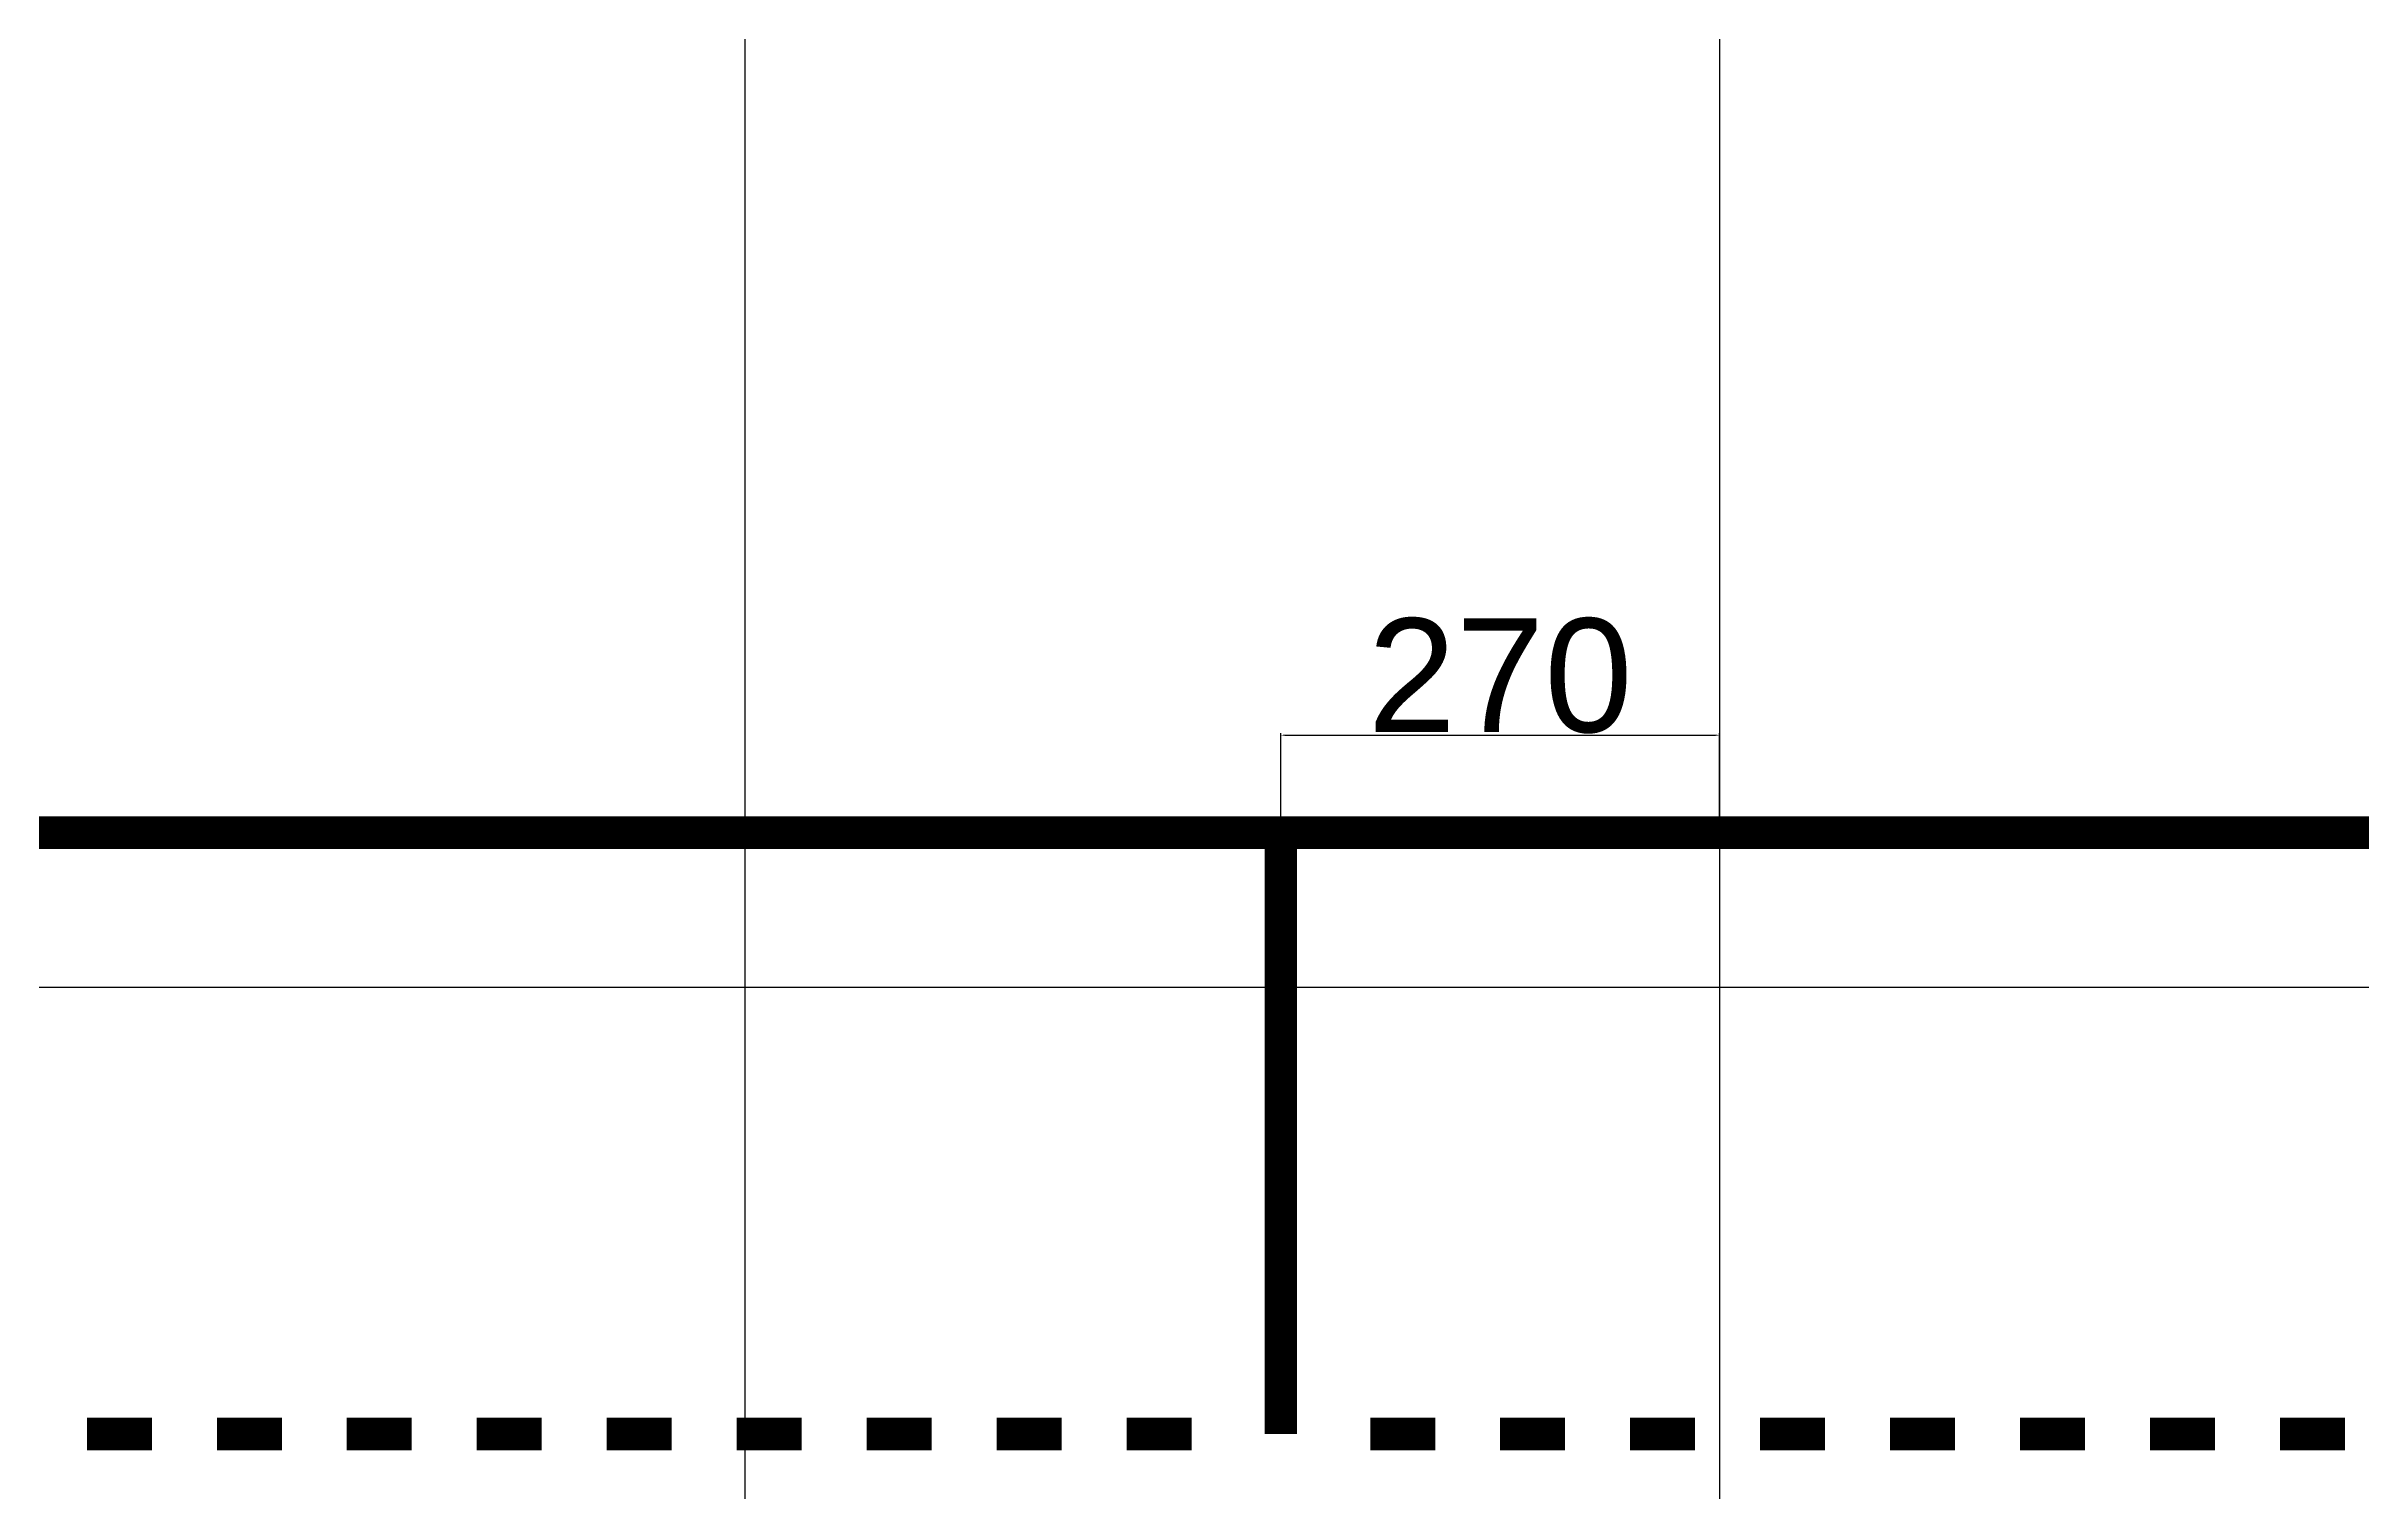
# Model space of a CAD drawing. Header units: millimetres. Extents: x 0 to 6090, y -6000 to 101.
# Drawn here: x 1370 to 2795, y -5111 to -4221 of the extents above; entities that cross this region are included whole.
import ezdxf

# ---------------------------------------------------------------- set-up
doc = ezdxf.new("R2010")
doc.units = ezdxf.units.MM
doc.layers.add('high_way', color=7, linetype='Continuous', lineweight=40)
doc.styles.get("Standard").update_dxf_attribs({"font": 'arial.ttf'})
doc.dimstyles.new('ISO-25', dxfattribs={"dimtxt": 2.5, "dimasz": 2.5, "dimexe": 1.25, "dimexo": 0.625, "dimtad": 1, "dimtxsty": 'Standard', "dimcen": 2.5, "dimadec": 0, "dimazin": 0, "dimtfac": 1, "dimtmove": 0, "dimatfit": 3, "dimfxl": 1, "dimarcsym": 0})

# ---------------------------------------------------------------- blocks, each defined once
blk = doc.blocks.new('*U1')
at = {"layer": 'Defpoints'}
blk.add_line((0, 3000), (0, -3000), dxfattribs=at)
blk = doc.blocks.new('*U2')
at = {"layer": 'Defpoints', "color": 0, "linetype": 'ByBlock', "lineweight": -2, "transparency": 16777216}
for p in [(1800, 20), (1800, 10), (2400, 20), (2400, 10), (1800, 0), (2400, 0)]:
    blk.add_blockref('*U1', p, dxfattribs=at)
blk = doc.blocks.new('*U3')
at = {"layer": 'Defpoints'}
blk.add_line((-3000, 0), (3000, 0), dxfattribs=at)
blk = doc.blocks.new('*U4')
at = {"layer": 'Defpoints', "color": 0, "linetype": 'ByBlock', "lineweight": -2, "transparency": 16777216}
for p in [(0, 1200), (10, 1200), (20, 1200), (30, 1200), (40, 1200), (50, 1200), (60, 1200), (70, 1200), (80, 1200), (90, 1200)]:
    blk.add_blockref('*U3', p, dxfattribs=at)
blk = doc.blocks.new('*D48')
at = {"layer": 'Defpoints', "color": 0, "lineweight": -2, "transparency": 16777216}
for p, q in [((2130, -4704.4), (2130, -4643.7)), ((2132.5, -4645), (2397.5, -4645)), ((2400, -4704.4), (2400, -4643.7))]:
    blk.add_line(p, q, dxfattribs=at)
at = {"layer": 'Defpoints', "color": 0, "transparency": 16777216}
for p in [(2400, -4645), (2130, -4705), (2400, -4705)]:
    blk.add_point(p, dxfattribs=at)
for points in [[(2132.5, -4644.6), (2132.5, -4645.4), (2130, -4645)], [(2397.5, -4644.6), (2397.5, -4645.4), (2400, -4645)]]:
    blk.add_solid(points, dxfattribs=at)
at = {"layer": 'Defpoints', "color": 0, "transparency": 16777216, "insert": (2265, -4608.6), "char_height": 2.5, "attachment_point": 5}
blk.add_mtext('{\\H28x;270}', dxfattribs=at)

msp = doc.modelspace()

# ---------------------------------------------------------------- linework, layer by layer
at = {"layer": 'high_way', "const_width": 20}
for points in [[(1345, -5075), (1345, -4705), (2130, -4705)], [(2130, -4705), (2915, -4705), (2915, -5075)], [(2130, -4705), (2130, -5075)], [(1395, -5075), (1435, -5075)], [(1475, -5075), (1515, -5075)], [(1555, -5075), (1595, -5075)], [(1635, -5075), (1675, -5075)], [(1715, -5075), (1755, -5075)], [(1795, -5075), (1835, -5075)], [(1875, -5075), (1915, -5075)], [(1955, -5075), (1995, -5075)], [(2035, -5075), (2075, -5075)], [(2225, -5075), (2185, -5075)], [(2305, -5075), (2265, -5075)], [(2385, -5075), (2345, -5075)], [(2465, -5075), (2425, -5075)], [(2545, -5075), (2505, -5075)], [(2625, -5075), (2585, -5075)], [(2705, -5075), (2665, -5075)], [(2785, -5075), (2745, -5075)]]:
    msp.add_lwpolyline(points, dxfattribs=at)

# ---------------------------------------------------------------- block references
at = {"layer": 'Defpoints'}
for name, p in [('*U2', (0, -3000)), ('*U4', (3000, -6000))]:
    msp.add_blockref(name, p, dxfattribs=at)

# ---------------------------------------------------------------- dimensions: what is measured, and where the dimension line sits
dim = msp.add_linear_dim(base=(2400, -4644.995), p1=(2130, -4705), p2=(2400, -4705), text='{\\H28x;<>}', dimstyle='ISO-25', dxfattribs=at)
dim.commit()
dim.dimension.update_dxf_attribs({"geometry": '*D48', "text_midpoint": (2265, -4608.63)})

doc.saveas('drawing.dxf')
